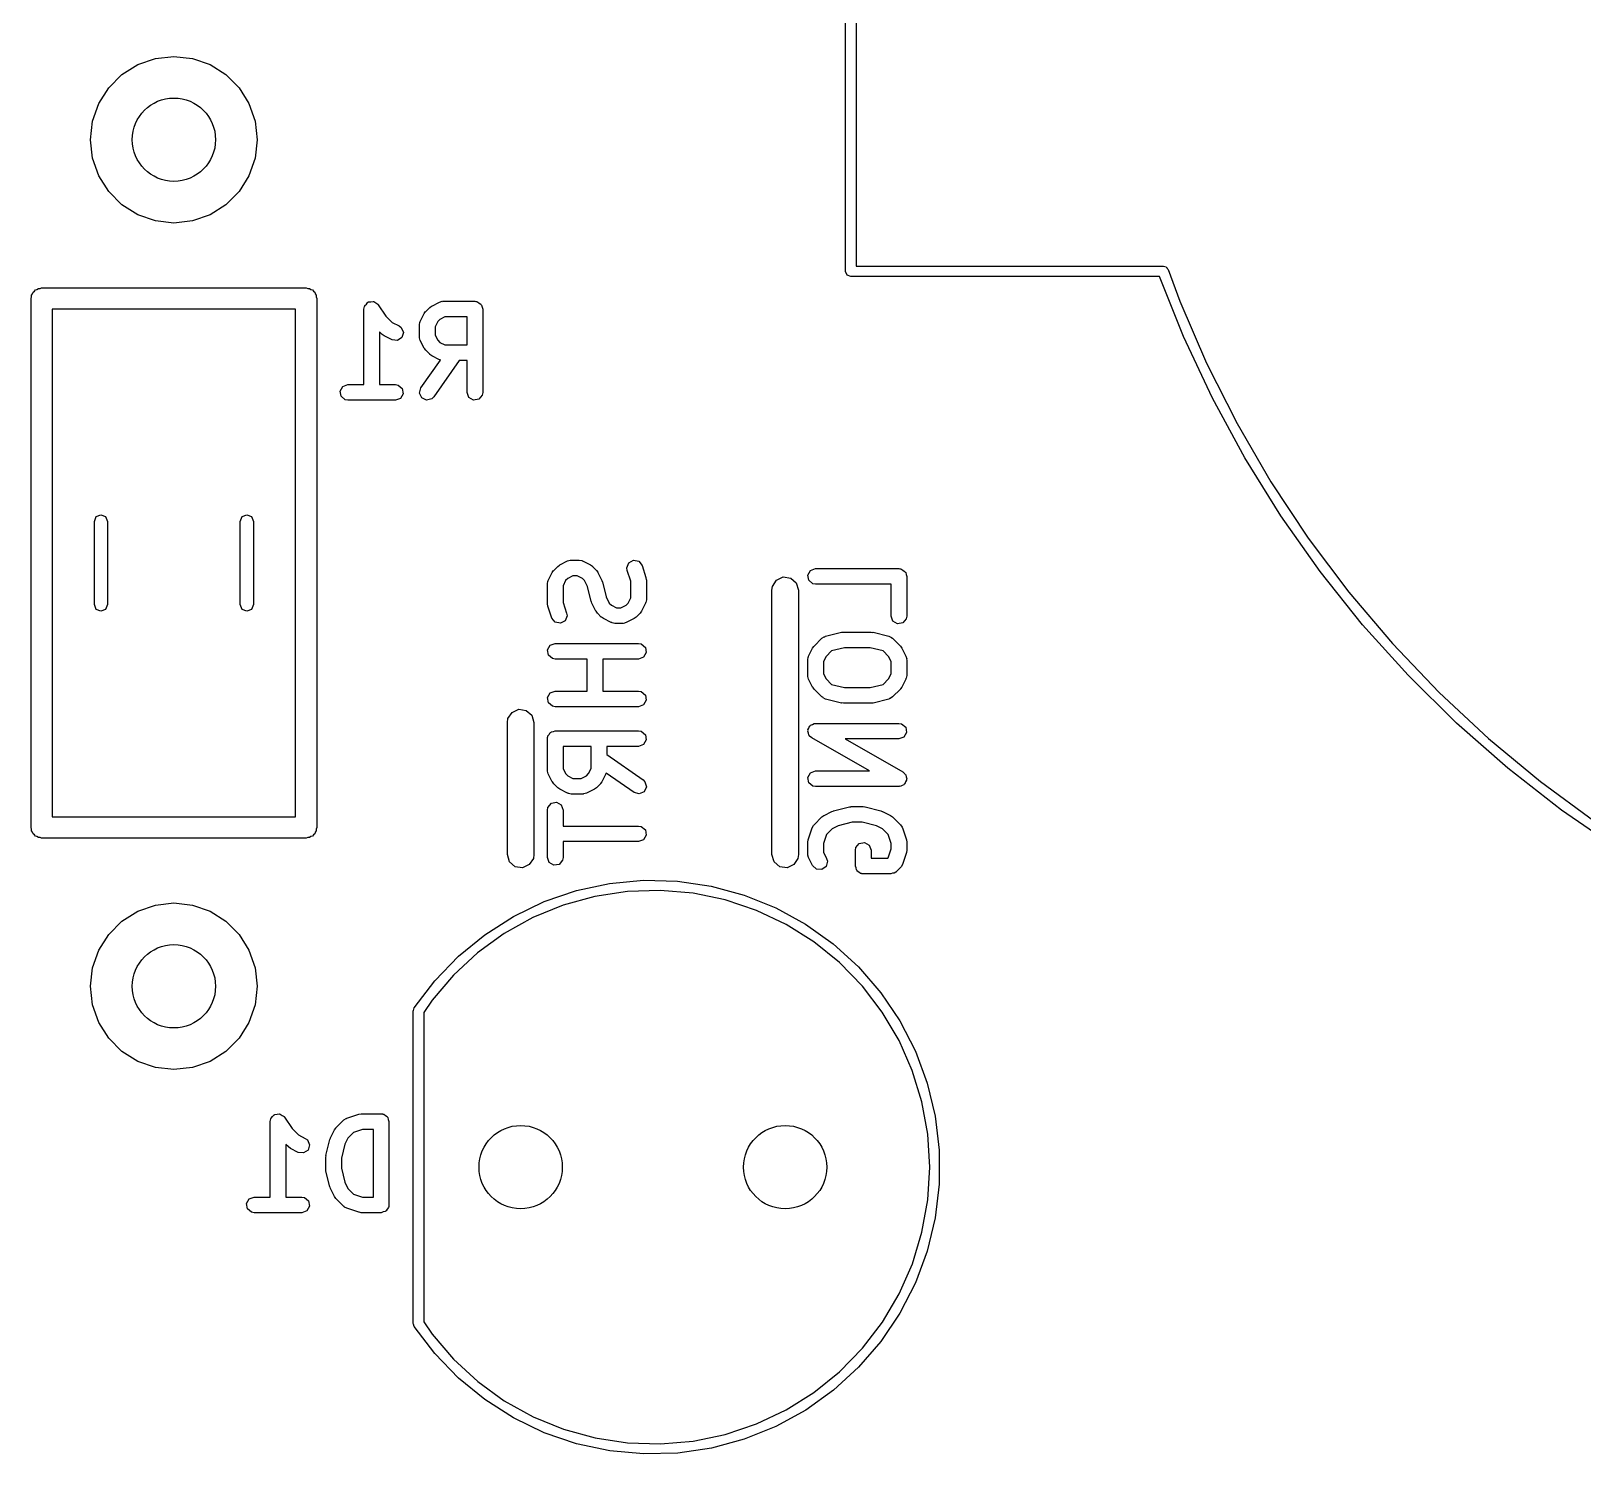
# Model space of a CAD drawing. Extents: x 101.3 to 159.9, y -98.9 to -67.7.
# Drawn here: x 108.73 to 123.63, y -97.15 to -83.49 of the extents above; entities that cross this region are included whole.
import ezdxf

# ---------------------------------------------------------------- set-up
doc = ezdxf.new("R2010")
doc.units = 0
doc.layers.add('BLACK', color=7, linetype='CONTINUOUS')

msp = doc.modelspace()

# ---------------------------------------------------------------- linework, layer by layer
at = {"layer": 'BLACK', "linetype": 'CONTINUOUS'}
for p, q in [((116.5492, -85.8), (116.5492, -83.117878)), ((116.6508, -83.064466), (116.6508, -85.7492)), ((109.921983, -83.756058), (110.1, -83.736)), ((110.1, -83.736), (110.278017, -83.756058)), ((109.601208, -83.910535), (109.752893, -83.815225)), ((109.752893, -83.815225), (109.921983, -83.756058)), ((110.278017, -83.756058), (110.447107, -83.815225)), ((110.447107, -83.815225), (110.598792, -83.910535)), ((109.379225, -84.188893), (109.474535, -84.037208)), ((109.474535, -84.037208), (109.601208, -83.910535)), ((110.598792, -83.910535), (110.725465, -84.037208)), ((110.725465, -84.037208), (110.820775, -84.188893)), ((109.320058, -84.357983), (109.379225, -84.188893)), ((110.820775, -84.188893), (110.879942, -84.357983)), ((109.3, -84.536), (109.320058, -84.357983)), ((110.879942, -84.357983), (110.9, -84.536)), ((109.320058, -84.714017), (109.3, -84.536)), ((110.9, -84.536), (110.879942, -84.714017)), ((109.379225, -84.883107), (109.320058, -84.714017)), ((110.879942, -84.714017), (110.820775, -84.883107)), ((109.474535, -85.034792), (109.379225, -84.883107)), ((110.820775, -84.883107), (110.725465, -85.034792)), ((109.601208, -85.161465), (109.474535, -85.034792)), ((110.725465, -85.034792), (110.598792, -85.161465)), ((109.752893, -85.256775), (109.601208, -85.161465)), ((110.598792, -85.161465), (110.447107, -85.256775)), ((109.921983, -85.315942), (109.752893, -85.256775)), ((110.1, -85.336), (109.921983, -85.315942)), ((110.278017, -85.315942), (110.1, -85.336)), ((110.447107, -85.256775), (110.278017, -85.315942)), ((116.564079, -85.835921), (116.5492, -85.8)), ((116.6, -85.8508), (116.564079, -85.835921)), ((116.6508, -85.7492), (119.6, -85.7492)), ((119.6, -85.7492), (119.604323, -85.75099)), ((119.604323, -85.75099), (119.628354, -85.757849)), ((119.628354, -85.757849), (119.631943, -85.762431)), ((119.631943, -85.762431), (119.635921, -85.764079)), ((119.635921, -85.764079), (119.638936, -85.771359)), ((119.638936, -85.771359), (119.647715, -85.782566)), ((119.647715, -85.782566), (119.758963, -86.086997)), ((108.760822, -85.990822), (108.770281, -85.977804)), ((108.770281, -85.977804), (108.785585, -85.972831)), ((108.785585, -85.972831), (108.798604, -85.963373)), ((108.798604, -85.963373), (108.814695, -85.963373)), ((108.814695, -85.963373), (108.83, -85.9584)), ((108.83, -85.9584), (111.37, -85.9584)), ((111.37, -85.9584), (111.385305, -85.963373)), ((111.385305, -85.963373), (111.401396, -85.963373)), ((111.401396, -85.963373), (111.414414, -85.972831)), ((111.414414, -85.972831), (111.429719, -85.977804)), ((111.429719, -85.977804), (111.439177, -85.990822)), ((119.565602, -85.8508), (116.6, -85.8508)), ((119.79467, -86.424791), (119.565602, -85.8508)), ((108.7284, -86.06), (108.733373, -86.044694)), ((108.7284, -91.14), (108.7284, -86.06)), ((108.733373, -86.028604), (108.742831, -86.015585)), ((108.733373, -86.044694), (108.733373, -86.028604)), ((108.742831, -86.015585), (108.747804, -86.000281)), ((108.747804, -86.000281), (108.760822, -85.990822)), ((111.439177, -85.990822), (111.452196, -86.000281)), ((111.452196, -86.000281), (111.457168, -86.015585)), ((111.457168, -86.015585), (111.466627, -86.028604)), ((111.466627, -86.028604), (111.466627, -86.044694)), ((111.466627, -86.044694), (111.4716, -86.06)), ((111.4716, -86.06), (111.4716, -91.14)), ((111.929522, -86.136643), (111.932294, -86.133339)), ((111.932294, -86.133339), (111.932768, -86.129053)), ((111.932768, -86.129053), (111.948508, -86.114015)), ((111.948508, -86.114015), (111.962499, -86.097343)), ((111.962499, -86.097343), (111.966745, -86.096594)), ((111.966745, -86.096594), (111.969864, -86.093615)), ((111.969864, -86.093615), (111.991586, -86.092214)), ((111.991586, -86.092214), (112.013023, -86.088434)), ((112.013023, -86.088434), (112.016758, -86.09059)), ((112.016758, -86.09059), (112.021061, -86.090313)), ((112.021061, -86.090313), (112.038602, -86.103202)), ((112.038602, -86.103202), (112.057452, -86.114086)), ((112.057452, -86.114086), (112.058926, -86.118137)), ((112.058926, -86.118137), (112.062403, -86.120692)), ((112.062403, -86.120692), (112.134475, -86.2288)), ((112.55649, -86.147357), (112.574856, -86.134497)), ((112.574856, -86.134497), (112.575982, -86.133308)), ((112.575982, -86.133308), (112.652172, -86.095213)), ((112.652172, -86.095213), (112.677139, -86.087787)), ((112.677139, -86.087787), (112.681499, -86.088828)), ((112.681499, -86.088828), (112.685713, -86.087295)), ((112.685713, -86.087295), (112.990475, -86.087295)), ((112.990475, -86.087295), (113.000216, -86.089012)), ((113.000216, -86.089012), (113.003499, -86.088434)), ((113.003499, -86.088434), (113.006384, -86.0901)), ((113.006384, -86.0901), (113.016127, -86.091818)), ((113.016127, -86.091818), (113.031054, -86.104343)), ((113.031054, -86.104343), (113.047928, -86.114086)), ((113.047928, -86.114086), (113.050242, -86.120444)), ((113.050242, -86.120444), (113.055427, -86.124795)), ((113.055427, -86.124795), (113.058811, -86.143986)), ((119.758963, -86.086997), (120.016831, -86.681743)), ((108.9316, -86.1616), (108.9316, -91.0384)), ((111.2684, -86.1616), (108.9316, -86.1616)), ((111.2684, -91.0384), (111.2684, -86.1616)), ((111.924999, -86.162295), (111.929522, -86.136643)), ((111.924999, -86.887295), (111.924999, -86.162295)), ((112.134475, -86.2288), (112.196807, -86.291131)), ((112.465737, -86.285588), (112.46625, -86.281135)), ((112.46625, -86.281135), (112.504346, -86.204944)), ((112.504346, -86.204944), (112.517702, -86.186936)), ((112.517702, -86.186936), (112.518395, -86.185452)), ((112.518395, -86.185452), (112.55649, -86.147357)), ((112.633067, -86.282911), (112.608332, -86.332381)), ((112.65395, -86.262029), (112.633067, -86.282911)), ((112.703418, -86.237295), (112.65395, -86.262029)), ((112.915475, -86.237295), (112.703418, -86.237295)), ((112.915475, -86.506342), (112.915475, -86.237295)), ((113.058811, -86.143986), (113.065475, -86.162295)), ((113.065475, -86.162295), (113.065475, -86.962295)), ((112.099347, -86.405804), (112.074999, -86.381455)), ((112.074999, -86.381455), (112.074999, -86.887295)), ((112.100829, -86.406495), (112.099347, -86.405804)), ((112.118839, -86.419853), (112.100829, -86.406495)), ((112.19503, -86.457948), (112.118839, -86.419853)), ((112.196807, -86.291131), (112.262112, -86.323784)), ((112.262112, -86.323784), (112.283033, -86.339301)), ((112.283033, -86.339301), (112.303436, -86.386372)), ((112.303436, -86.386372), (112.28881, -86.435546)), ((112.458332, -86.314676), (112.462855, -86.289024)), ((112.458332, -86.428961), (112.458332, -86.314676)), ((112.459865, -86.433174), (112.458332, -86.428961)), ((112.462855, -86.289024), (112.465737, -86.285588)), ((112.608332, -86.332381), (112.608332, -86.411255)), ((112.608332, -86.411255), (112.633067, -86.460725)), ((120.072326, -87.016854), (119.79467, -86.424791)), ((112.245997, -86.463813), (112.19503, -86.457948)), ((112.28881, -86.435546), (112.245997, -86.463813)), ((112.458824, -86.437536), (112.459865, -86.433174)), ((112.46625, -86.462502), (112.458824, -86.437536)), ((112.504346, -86.538693), (112.46625, -86.462502)), ((112.505535, -86.539818), (112.504346, -86.538693)), ((112.518395, -86.558185), (112.505535, -86.539818)), ((112.55649, -86.59628), (112.518395, -86.558185)), ((112.633067, -86.460725), (112.65395, -86.481608)), ((112.65395, -86.481608), (112.703418, -86.506342)), ((112.703418, -86.506342), (112.915475, -86.506342)), ((112.47189, -86.919285), (112.659465, -86.651319)), ((112.557971, -86.596971), (112.55649, -86.59628)), ((112.575982, -86.610329), (112.557971, -86.596971)), ((112.652172, -86.648424), (112.575982, -86.610329)), ((112.839048, -86.656342), (112.594774, -87.005305)), ((112.656625, -86.648936), (112.652172, -86.648424)), ((112.659465, -86.651319), (112.656625, -86.648936)), ((112.915475, -86.656342), (112.839048, -86.656342)), ((112.915475, -86.962295), (112.915475, -86.656342)), ((120.016831, -86.681743), (120.309203, -87.260307)), ((111.697567, -86.949271), (111.723219, -86.904842)), ((111.706476, -86.999795), (111.697567, -86.949271)), ((111.745776, -87.032772), (111.706476, -86.999795)), ((111.723219, -86.904842), (111.771428, -86.887295)), ((111.771428, -86.887295), (111.924999, -86.887295)), ((112.074999, -86.887295), (112.228571, -86.887295)), ((112.228571, -86.887295), (112.254223, -86.891818)), ((112.27678, -87.019748), (112.228571, -87.037295)), ((112.254223, -86.891818), (112.293523, -86.924795)), ((112.302432, -86.975319), (112.27678, -87.019748)), ((112.293523, -86.924795), (112.302432, -86.975319)), ((112.458619, -86.968842), (112.47189, -86.919285)), ((112.480306, -87.015336), (112.458619, -86.968842)), ((112.526806, -87.037011), (112.480306, -87.015336)), ((112.576359, -87.023726), (112.526806, -87.037011)), ((112.594774, -87.005305), (112.576359, -87.023726)), ((112.933022, -87.010504), (112.915475, -86.962295)), ((112.977451, -87.036156), (112.933022, -87.010504)), ((113.027975, -87.027247), (112.977451, -87.036156)), ((113.060952, -86.987947), (113.027975, -87.027247)), ((113.065475, -86.962295), (113.060952, -86.987947)), ((120.384295, -87.591578), (120.072326, -87.016854)), ((111.771428, -87.037295), (111.745776, -87.032772)), ((112.228571, -87.037295), (111.771428, -87.037295)), ((120.309203, -87.260307), (120.635068, -87.82069)), ((120.729498, -88.146977), (120.384295, -87.591578)), ((120.635068, -87.82069), (120.993302, -88.360956)), ((109.3365, -88.2), (109.355099, -88.155099)), ((109.3365, -89), (109.3365, -88.2)), ((109.355099, -88.155099), (109.4, -88.1365)), ((109.4, -88.1365), (109.444901, -88.155099)), ((109.444901, -88.155099), (109.4635, -88.2)), ((109.4635, -88.2), (109.4635, -89)), ((110.7365, -88.2), (110.755099, -88.155099)), ((110.7365, -89), (110.7365, -88.2)), ((110.755099, -88.155099), (110.8, -88.1365)), ((110.8, -88.1365), (110.844901, -88.155099)), ((110.844901, -88.155099), (110.8635, -88.2)), ((110.8635, -88.2), (110.8635, -89)), ((121.106742, -88.68113), (120.729498, -88.146977)), ((120.993302, -88.360956), (121.382664, -88.879237)), ((113.747357, -88.670776), (113.785452, -88.632681)), ((113.785452, -88.632681), (113.803818, -88.619821)), ((113.803818, -88.619821), (113.804944, -88.618632)), ((113.804944, -88.618632), (113.881134, -88.580536)), ((113.881134, -88.580536), (113.906101, -88.57311)), ((113.906101, -88.57311), (113.910462, -88.574151)), ((113.910462, -88.574151), (113.914676, -88.572618)), ((113.914676, -88.572618), (113.990866, -88.572618)), ((113.990866, -88.572618), (114.016518, -88.577141)), ((114.016518, -88.577141), (114.019953, -88.580023)), ((114.019953, -88.580023), (114.024407, -88.580536)), ((114.024407, -88.580536), (114.100598, -88.618632)), ((114.100598, -88.618632), (114.118605, -88.631988)), ((114.118605, -88.631988), (114.12009, -88.632681)), ((114.12009, -88.632681), (114.158185, -88.670776)), ((114.449228, -88.645569), (114.468085, -88.597858)), ((114.453049, -88.671335), (114.449228, -88.645569)), ((114.468085, -88.597858), (114.513199, -88.573429)), ((114.513199, -88.573429), (114.56346, -88.583715)), ((114.56346, -88.583715), (114.595351, -88.623901)), ((114.595351, -88.623901), (114.633446, -88.738187)), ((116.214086, -88.671119), (116.262295, -88.653572)), ((116.262295, -88.653572), (117.062295, -88.653572)), ((117.062295, -88.653572), (117.072036, -88.655289)), ((117.072036, -88.655289), (117.075319, -88.654711)), ((117.075319, -88.654711), (117.078204, -88.656377)), ((117.078204, -88.656377), (117.087947, -88.658095)), ((117.087947, -88.658095), (117.102874, -88.67062)), ((113.687295, -88.799999), (113.691818, -88.774347)), ((113.687295, -88.990476), (113.687295, -88.799999)), ((113.691818, -88.774347), (113.6947, -88.770911)), ((113.6947, -88.770911), (113.695213, -88.766458)), ((113.695213, -88.766458), (113.733308, -88.690268)), ((113.733308, -88.690268), (113.746666, -88.672257)), ((113.746666, -88.672257), (113.747357, -88.670776)), ((113.862029, -88.768236), (113.837295, -88.817704)), ((113.882912, -88.747352), (113.862029, -88.768236)), ((113.932381, -88.722618), (113.882912, -88.747352)), ((113.973161, -88.722618), (113.932381, -88.722618)), ((114.02263, -88.747353), (113.973161, -88.722618)), ((114.043513, -88.768236), (114.02263, -88.747353)), ((114.072482, -88.826174), (114.043513, -88.768236)), ((114.158185, -88.670776), (114.171044, -88.689142)), ((114.171044, -88.689142), (114.172234, -88.690268)), ((114.172234, -88.690268), (114.210329, -88.766458)), ((114.210329, -88.766458), (114.214019, -88.778864)), ((114.214019, -88.778864), (114.216008, -88.781809)), ((114.216008, -88.781809), (114.252106, -88.926203)), ((114.487295, -88.774073), (114.453049, -88.671335)), ((114.487295, -88.934675), (114.487295, -88.774073)), ((114.633446, -88.738187), (114.636734, -88.760365)), ((114.636734, -88.760365), (114.637295, -88.761904)), ((114.637295, -88.761904), (114.637295, -88.95238)), ((115.848144, -88.82422), (115.886833, -88.76402)), ((115.886833, -88.76402), (115.951926, -88.734293)), ((115.951926, -88.734293), (116.022758, -88.744477)), ((116.022758, -88.744477), (116.076839, -88.791339)), ((116.076839, -88.791339), (116.097, -88.86)), ((116.188434, -88.715548), (116.214086, -88.671119)), ((116.197343, -88.766072), (116.188434, -88.715548)), ((116.236643, -88.799049), (116.197343, -88.766072)), ((116.262295, -88.803572), (116.236643, -88.799049)), ((116.987295, -88.803572), (116.262295, -88.803572)), ((116.987295, -89.109524), (116.987295, -88.803572)), ((117.102874, -88.67062), (117.119748, -88.680363)), ((117.119748, -88.680363), (117.122062, -88.686721)), ((117.122062, -88.686721), (117.127247, -88.691072)), ((117.127247, -88.691072), (117.130631, -88.710263)), ((117.130631, -88.710263), (117.137295, -88.728572)), ((117.137295, -88.728572), (117.137295, -89.109524)), ((121.514723, -89.192191), (121.106742, -88.68113)), ((113.837295, -88.817704), (113.837295, -88.978306)), ((114.108581, -88.97057), (114.072482, -88.826174)), ((114.252106, -88.926203), (114.281077, -88.984144)), ((114.462561, -88.984143), (114.487295, -88.934675)), ((114.637295, -88.95238), (114.632772, -88.978032)), ((115.843, -88.86), (115.848144, -88.82422)), ((115.843, -91.4), (115.843, -88.86)), ((116.097, -88.86), (116.097, -91.4)), ((121.382664, -88.879237), (121.80181, -89.373741)), ((109.355099, -89.044901), (109.3365, -89)), ((109.4, -89.0635), (109.355099, -89.044901)), ((109.444901, -89.044901), (109.4, -89.0635)), ((109.4635, -89), (109.444901, -89.044901)), ((110.755099, -89.044901), (110.7365, -89)), ((110.8, -89.0635), (110.755099, -89.044901)), ((110.844901, -89.044901), (110.8, -89.0635)), ((110.8635, -89), (110.844901, -89.044901)), ((113.687855, -88.992014), (113.687295, -88.990476)), ((113.691144, -89.014193), (113.687855, -88.992014)), ((113.729239, -89.128478), (113.691144, -89.014193)), ((113.837295, -88.978306), (113.871541, -89.081044)), ((113.875362, -89.10681), (113.856505, -89.154521)), ((113.871541, -89.081044), (113.875362, -89.10681)), ((114.110569, -88.973514), (114.108581, -88.97057)), ((114.11426, -88.985921), (114.110569, -88.973514)), ((114.152356, -89.062112), (114.11426, -88.985921)), ((114.153545, -89.063237), (114.152356, -89.062112)), ((114.166405, -89.081604), (114.153545, -89.063237)), ((114.2045, -89.119699), (114.166405, -89.081604)), ((114.281077, -88.984144), (114.30196, -89.005027)), ((114.30196, -89.005027), (114.351428, -89.029761)), ((114.351428, -89.029761), (114.392209, -89.029761)), ((114.392209, -89.029761), (114.441677, -89.005026)), ((114.441677, -89.005026), (114.462561, -88.984143)), ((114.577232, -89.081605), (114.539136, -89.1197)), ((114.577922, -89.080123), (114.577232, -89.081605)), ((114.591282, -89.062112), (114.577922, -89.080123)), ((114.629377, -88.985921), (114.591282, -89.062112)), ((114.629889, -88.981467), (114.629377, -88.985921)), ((114.632772, -88.978032), (114.629889, -88.981467)), ((117.004842, -89.157733), (116.987295, -89.109524)), ((117.137295, -89.109524), (117.132772, -89.135176)), ((113.76113, -89.168664), (113.729239, -89.128478)), ((113.811391, -89.17895), (113.76113, -89.168664)), ((113.856505, -89.154521), (113.811391, -89.17895)), ((114.205981, -89.12039), (114.2045, -89.119699)), ((114.223992, -89.133748), (114.205981, -89.12039)), ((114.300182, -89.171843), (114.223992, -89.133748)), ((114.304635, -89.172355), (114.300182, -89.171843)), ((114.308071, -89.175238), (114.304635, -89.172355)), ((114.333723, -89.179761), (114.308071, -89.175238)), ((114.409914, -89.179761), (114.333723, -89.179761)), ((114.414127, -89.178227), (114.409914, -89.179761)), ((114.418488, -89.179269), (114.414127, -89.178227)), ((114.443455, -89.171843), (114.418488, -89.179269)), ((114.519645, -89.133748), (114.443455, -89.171843)), ((114.52077, -89.132559), (114.519645, -89.133748)), ((114.539136, -89.1197), (114.52077, -89.132559)), ((116.510771, -89.265334), (116.525703, -89.26428)), ((116.525703, -89.26428), (116.528961, -89.263095)), ((116.528961, -89.263095), (116.795628, -89.263095)), ((116.795628, -89.263095), (116.81037, -89.265694)), ((117.049271, -89.183385), (117.004842, -89.157733)), ((117.099795, -89.174476), (117.049271, -89.183385)), ((117.132772, -89.135176), (117.099795, -89.174476)), ((121.952031, -89.678394), (121.514723, -89.192191)), ((113.688434, -89.434595), (113.714086, -89.390166)), ((113.714086, -89.390166), (113.762295, -89.372619)), ((113.762295, -89.372619), (114.562295, -89.372619)), ((114.562295, -89.372619), (114.587947, -89.377142)), ((114.587947, -89.377142), (114.627247, -89.410119)), ((114.627247, -89.410119), (114.636156, -89.460643)), ((116.233308, -89.41884), (116.246666, -89.400829)), ((116.246666, -89.400829), (116.247357, -89.399348)), ((116.247357, -89.399348), (116.323547, -89.323158)), ((116.323547, -89.323158), (116.344884, -89.308217)), ((116.344884, -89.308217), (116.352256, -89.307572)), ((116.352256, -89.307572), (116.358389, -89.30343)), ((116.358389, -89.30343), (116.510771, -89.265334)), ((116.538196, -89.413095), (116.414923, -89.443913)), ((116.786393, -89.413095), (116.538196, -89.413095)), ((116.909665, -89.443913), (116.786393, -89.413095)), ((116.81037, -89.265694), (116.813819, -89.265334)), ((116.813819, -89.265334), (116.9662, -89.30343)), ((116.9662, -89.30343), (116.989989, -89.31404)), ((116.989989, -89.31404), (116.994335, -89.32003)), ((116.994335, -89.32003), (117.001042, -89.323158)), ((117.001042, -89.323158), (117.077233, -89.399348)), ((117.077233, -89.399348), (117.090095, -89.417716)), ((121.80181, -89.373741), (122.249291, -89.84276)), ((113.697343, -89.485119), (113.688434, -89.434595)), ((113.736643, -89.518096), (113.697343, -89.485119)), ((113.762295, -89.522619), (113.736643, -89.518096)), ((114.068247, -89.522619), (113.762295, -89.522619)), ((114.068247, -89.829762), (114.068247, -89.522619)), ((114.562295, -89.522619), (114.218247, -89.522619)), ((114.218247, -89.522619), (114.218247, -89.829762)), ((114.610504, -89.505072), (114.562295, -89.522619)), ((114.636156, -89.460643), (114.610504, -89.505072)), ((116.187295, -89.528572), (116.191818, -89.50292)), ((116.187295, -89.680953), (116.187295, -89.528572)), ((116.191818, -89.50292), (116.1947, -89.499484)), ((116.1947, -89.499484), (116.195213, -89.495031)), ((116.195213, -89.495031), (116.233308, -89.41884)), ((116.362029, -89.496807), (116.337295, -89.546276)), ((116.337295, -89.546276), (116.337295, -89.663248)), ((116.414923, -89.443913), (116.362029, -89.496807)), ((116.96256, -89.496808), (116.909665, -89.443913)), ((116.987295, -89.546276), (116.96256, -89.496808)), ((116.987295, -89.663248), (116.987295, -89.546276)), ((117.090095, -89.417716), (117.091282, -89.41884)), ((117.091282, -89.41884), (117.129377, -89.495031)), ((117.129377, -89.495031), (117.136804, -89.519998)), ((117.136804, -89.519998), (117.135761, -89.524359)), ((117.135761, -89.524359), (117.137295, -89.528572)), ((117.137295, -89.528572), (117.137295, -89.680953)), ((116.188828, -89.685166), (116.187295, -89.680953)), ((116.187787, -89.689527), (116.188828, -89.685166)), ((116.195213, -89.714494), (116.187787, -89.689527)), ((116.337295, -89.663248), (116.362029, -89.712716)), ((116.962561, -89.712716), (116.987295, -89.663248)), ((117.129889, -89.71004), (117.129377, -89.714494)), ((117.132772, -89.706605), (117.129889, -89.71004)), ((117.137295, -89.680953), (117.132772, -89.706605)), ((122.417155, -90.138059), (121.952031, -89.678394)), ((113.688434, -89.891738), (113.714086, -89.847309)), ((113.714086, -89.847309), (113.762295, -89.829762)), ((113.762295, -89.829762), (114.068247, -89.829762)), ((114.218247, -89.829762), (114.562295, -89.829762)), ((114.562295, -89.829762), (114.587947, -89.834285)), ((114.587947, -89.834285), (114.627247, -89.867262)), ((116.233308, -89.790684), (116.195213, -89.714494)), ((116.234494, -89.791807), (116.233308, -89.790684)), ((116.247357, -89.810176), (116.234494, -89.791807)), ((116.323547, -89.886367), (116.247357, -89.810176)), ((116.362029, -89.712716), (116.414923, -89.765611)), ((116.414923, -89.765611), (116.538195, -89.796429)), ((116.538195, -89.796429), (116.786394, -89.796429)), ((116.786394, -89.796429), (116.909665, -89.765611)), ((116.909665, -89.765611), (116.962561, -89.712716)), ((117.077233, -89.810176), (117.001042, -89.886367)), ((117.077924, -89.808694), (117.077233, -89.810176)), ((117.091282, -89.790684), (117.077924, -89.808694)), ((117.129377, -89.714494), (117.091282, -89.790684)), ((122.249291, -89.84276), (122.72356, -90.284673)), ((113.346833, -90.03402), (113.411926, -90.004293)), ((113.411926, -90.004293), (113.482758, -90.014477)), ((113.697343, -89.942262), (113.688434, -89.891738)), ((113.736643, -89.975239), (113.697343, -89.942262)), ((113.762295, -89.979762), (113.736643, -89.975239)), ((114.562295, -89.979762), (113.762295, -89.979762)), ((114.610504, -89.962215), (114.562295, -89.979762)), ((114.636156, -89.917786), (114.610504, -89.962215)), ((114.627247, -89.867262), (114.636156, -89.917786)), ((116.330254, -89.889494), (116.323547, -89.886367)), ((116.334601, -89.895485), (116.330254, -89.889494)), ((116.35839, -89.906095), (116.334601, -89.895485)), ((116.510771, -89.94419), (116.35839, -89.906095)), ((116.514219, -89.943829), (116.510771, -89.94419)), ((116.528961, -89.946429), (116.514219, -89.943829)), ((116.795628, -89.946429), (116.528961, -89.946429)), ((116.798885, -89.945243), (116.795628, -89.946429)), ((116.813818, -89.94419), (116.798885, -89.945243)), ((116.966199, -89.906095), (116.813818, -89.94419)), ((116.972332, -89.901952), (116.966199, -89.906095)), ((116.979705, -89.901307), (116.972332, -89.901952)), ((117.001042, -89.886367), (116.979705, -89.901307)), ((113.303, -90.13), (113.308144, -90.09422)), ((113.303, -91.4), (113.303, -90.13)), ((113.308144, -90.09422), (113.346833, -90.03402)), ((113.482758, -90.014477), (113.536839, -90.061339)), ((113.536839, -90.061339), (113.557, -90.13)), ((113.557, -90.13), (113.557, -91.4)), ((116.210618, -90.162838), (116.214086, -90.156833)), ((116.214086, -90.156833), (116.232245, -90.150223)), ((116.232245, -90.150223), (116.248943, -90.140484)), ((116.248943, -90.140484), (116.255778, -90.141657)), ((116.255778, -90.141657), (116.262295, -90.139286)), ((116.262295, -90.139286), (117.062295, -90.139286)), ((117.062295, -90.139286), (117.087947, -90.143809)), ((117.087947, -90.143809), (117.127247, -90.176786)), ((122.908488, -90.569597), (122.417155, -90.138059)), ((113.687295, -90.285714), (113.689012, -90.275972)), ((113.687295, -90.590476), (113.687295, -90.285714)), ((113.688434, -90.27269), (113.6901, -90.269804)), ((113.689012, -90.275972), (113.688434, -90.27269)), ((113.6901, -90.269804), (113.691818, -90.260062)), ((113.691818, -90.260062), (113.704343, -90.245134)), ((113.704343, -90.245134), (113.714086, -90.228261)), ((113.714086, -90.228261), (113.720444, -90.225946)), ((113.720444, -90.225946), (113.724795, -90.220762)), ((113.724795, -90.220762), (113.743986, -90.217377)), ((113.743986, -90.217377), (113.762295, -90.210714)), ((113.762295, -90.210714), (114.562295, -90.210714)), ((114.562295, -90.210714), (114.587947, -90.215237)), ((114.587947, -90.215237), (114.627247, -90.248214)), ((114.636156, -90.298738), (114.610504, -90.343167)), ((114.627247, -90.248214), (114.636156, -90.298738)), ((116.187296, -90.21462), (116.189638, -90.208093)), ((116.193986, -90.232751), (116.187296, -90.21462)), ((116.188434, -90.201262), (116.198097, -90.184524)), ((116.189638, -90.208093), (116.188434, -90.201262)), ((116.197343, -90.251786), (116.193986, -90.232751)), ((116.202655, -90.256243), (116.197343, -90.251786)), ((116.198097, -90.184524), (116.204627, -90.166333)), ((116.205056, -90.26275), (116.202655, -90.256243)), ((116.204627, -90.166333), (116.210618, -90.162838)), ((116.225085, -90.279404), (116.205056, -90.26275)), ((116.779879, -90.596429), (116.225085, -90.279404)), ((117.062295, -90.289286), (116.544711, -90.289286)), ((116.544711, -90.289286), (117.099505, -90.606311)), ((117.110504, -90.271739), (117.062295, -90.289286)), ((117.136156, -90.22731), (117.110504, -90.271739)), ((117.127247, -90.176786), (117.136156, -90.22731)), ((122.72356, -90.284673), (123.222979, -90.697952)), ((114.106342, -90.360714), (113.837295, -90.360714)), ((113.837295, -90.360714), (113.837295, -90.572771)), ((114.106342, -90.572771), (114.106342, -90.360714)), ((114.562295, -90.360714), (114.256342, -90.360714)), ((114.256342, -90.360714), (114.256342, -90.43714)), ((114.256342, -90.43714), (114.605304, -90.681414)), ((114.610504, -90.343167), (114.562295, -90.360714)), ((113.688828, -90.594689), (113.687295, -90.590476)), ((113.687787, -90.59905), (113.688828, -90.594689)), ((113.695213, -90.624017), (113.687787, -90.59905)), ((113.837295, -90.572771), (113.862029, -90.622239)), ((114.081608, -90.622239), (114.106342, -90.572771)), ((116.214086, -90.613976), (116.262295, -90.596429)), ((116.262295, -90.596429), (116.779879, -90.596429)), ((123.42433, -90.971516), (122.908488, -90.569597)), ((113.733308, -90.700207), (113.695213, -90.624017)), ((113.734497, -90.701332), (113.733308, -90.700207)), ((113.747357, -90.719699), (113.734497, -90.701332)), ((113.785452, -90.757794), (113.747357, -90.719699)), ((113.862029, -90.622239), (113.882912, -90.643122)), ((113.882912, -90.643122), (113.932381, -90.667857)), ((113.932381, -90.667857), (114.011256, -90.667857)), ((114.011256, -90.667857), (114.060725, -90.643121)), ((114.060725, -90.643121), (114.081608, -90.622239)), ((114.19628, -90.719699), (114.158185, -90.757794)), ((114.196971, -90.718217), (114.19628, -90.719699)), ((114.210329, -90.700207), (114.196971, -90.718217)), ((114.248424, -90.624017), (114.210329, -90.700207)), ((114.248936, -90.619563), (114.248424, -90.624017)), ((114.251319, -90.616723), (114.248936, -90.619563)), ((114.519285, -90.804299), (114.251319, -90.616723)), ((114.605304, -90.681414), (114.623726, -90.69983)), ((114.63701, -90.749383), (114.615335, -90.795883)), ((114.623726, -90.69983), (114.63701, -90.749383)), ((116.188434, -90.658405), (116.214086, -90.613976)), ((116.197343, -90.708929), (116.188434, -90.658405)), ((116.236643, -90.741906), (116.197343, -90.708929)), ((116.262295, -90.746429), (116.236643, -90.741906)), ((117.062295, -90.746429), (116.262295, -90.746429)), ((117.068811, -90.744057), (117.062295, -90.746429)), ((117.075647, -90.745231), (117.068811, -90.744057)), ((117.092344, -90.735491), (117.075647, -90.745231)), ((117.110504, -90.728882), (117.092344, -90.735491)), ((117.099505, -90.606311), (117.119534, -90.622965)), ((117.113971, -90.722876), (117.110504, -90.728882)), ((117.119963, -90.719382), (117.113971, -90.722876)), ((117.119534, -90.622965), (117.121934, -90.629471)), ((117.126492, -90.70119), (117.119963, -90.719382)), ((117.121934, -90.629471), (117.127247, -90.633929)), ((117.136156, -90.684453), (117.126492, -90.70119)), ((117.127247, -90.633929), (117.130603, -90.652963)), ((117.130603, -90.652963), (117.137294, -90.671095)), ((117.137294, -90.671095), (117.134951, -90.677621)), ((117.134951, -90.677621), (117.136156, -90.684453)), ((123.222979, -90.697952), (123.74582, -91.081168)), ((113.724795, -90.906476), (113.775319, -90.897567)), ((113.775319, -90.897567), (113.819748, -90.923219)), ((113.786937, -90.758486), (113.785452, -90.757794)), ((113.804944, -90.771843), (113.786937, -90.758486)), ((113.881134, -90.809939), (113.804944, -90.771843)), ((113.885588, -90.810451), (113.881134, -90.809939)), ((113.889024, -90.813334), (113.885588, -90.810451)), ((113.914676, -90.817857), (113.889024, -90.813334)), ((114.028961, -90.817857), (113.914676, -90.817857)), ((114.033174, -90.816323), (114.028961, -90.817857)), ((114.037536, -90.817365), (114.033174, -90.816323)), ((114.062502, -90.809939), (114.037536, -90.817365)), ((114.138693, -90.771843), (114.062502, -90.809939)), ((114.139818, -90.770653), (114.138693, -90.771843)), ((114.158185, -90.757794), (114.139818, -90.770653)), ((114.568842, -90.81757), (114.519285, -90.804299)), ((114.615335, -90.795883), (114.568842, -90.81757)), ((108.9316, -91.0384), (111.2684, -91.0384)), ((113.687295, -90.971428), (113.691818, -90.945776)), ((113.687295, -91.428571), (113.687295, -90.971428)), ((113.691818, -90.945776), (113.724795, -90.906476)), ((113.819748, -90.923219), (113.837295, -90.971428)), ((113.837295, -90.971428), (113.837295, -91.124999)), ((116.247357, -91.113633), (116.323547, -91.037443)), ((116.323547, -91.037443), (116.341915, -91.02458)), ((116.341915, -91.02458), (116.343039, -91.023394)), ((116.343039, -91.023394), (116.41923, -90.985299)), ((116.41923, -90.985299), (116.431636, -90.981608)), ((116.431636, -90.981608), (116.43458, -90.97962)), ((116.43458, -90.97962), (116.586962, -90.941524)), ((116.586962, -90.941524), (116.601894, -90.94047)), ((116.601894, -90.94047), (116.605152, -90.939285)), ((116.605152, -90.939285), (116.719438, -90.939285)), ((116.719438, -90.939285), (116.73418, -90.941884)), ((116.73418, -90.941884), (116.737629, -90.941524)), ((116.737629, -90.941524), (116.89001, -90.97962)), ((116.89001, -90.97962), (116.901833, -90.984893)), ((116.901833, -90.984893), (116.90536, -90.985299)), ((116.90536, -90.985299), (116.98155, -91.023394)), ((116.98155, -91.023394), (116.99956, -91.036752)), ((116.99956, -91.036752), (117.001042, -91.037443)), ((117.001042, -91.037443), (117.077233, -91.113633)), ((123.962899, -91.342427), (123.42433, -90.971516)), ((108.733373, -91.155305), (108.7284, -91.14)), ((108.733373, -91.171396), (108.733373, -91.155305)), ((108.742831, -91.184414), (108.733373, -91.171396)), ((108.747804, -91.199719), (108.742831, -91.184414)), ((108.760822, -91.209177), (108.747804, -91.199719)), ((111.452196, -91.199719), (111.439177, -91.209177)), ((111.457168, -91.184414), (111.452196, -91.199719)), ((111.466627, -91.171396), (111.457168, -91.184414)), ((111.4716, -91.14), (111.466627, -91.155305)), ((111.466627, -91.155305), (111.466627, -91.171396)), ((113.837295, -91.124999), (114.562295, -91.124999)), ((114.562295, -91.124999), (114.587947, -91.129522)), ((114.587947, -91.129522), (114.627247, -91.162499)), ((114.627247, -91.162499), (114.636156, -91.213023)), ((116.191144, -91.257235), (116.229239, -91.142949)), ((116.229239, -91.142949), (116.241641, -91.120044)), ((116.241641, -91.120044), (116.245462, -91.117696)), ((116.245462, -91.117696), (116.247357, -91.113633)), ((116.421006, -91.152115), (116.365942, -91.207179)), ((116.478945, -91.123145), (116.421006, -91.152115)), ((116.614387, -91.089285), (116.478945, -91.123145)), ((116.710203, -91.089285), (116.614387, -91.089285)), ((116.845642, -91.123145), (116.710203, -91.089285)), ((116.903582, -91.152115), (116.845642, -91.123145)), ((116.958648, -91.20718), (116.903582, -91.152115)), ((117.077233, -91.113633), (117.092174, -91.13497)), ((117.092174, -91.13497), (117.092564, -91.139438)), ((117.092564, -91.139438), (117.095351, -91.142949)), ((117.095351, -91.142949), (117.133446, -91.257235)), ((108.770281, -91.222196), (108.760822, -91.209177)), ((108.785585, -91.227168), (108.770281, -91.222196)), ((108.798604, -91.236627), (108.785585, -91.227168)), ((108.814695, -91.236627), (108.798604, -91.236627)), ((108.83, -91.2416), (108.814695, -91.236627)), ((111.37, -91.2416), (108.83, -91.2416)), ((111.385305, -91.236627), (111.37, -91.2416)), ((111.401396, -91.236627), (111.385305, -91.236627)), ((111.414414, -91.227168), (111.401396, -91.236627)), ((111.429719, -91.222196), (111.414414, -91.227168)), ((111.439177, -91.209177), (111.429719, -91.222196)), ((114.562295, -91.274999), (113.837295, -91.274999)), ((113.837295, -91.274999), (113.837295, -91.428571)), ((114.610504, -91.257452), (114.562295, -91.274999)), ((114.636156, -91.213023), (114.610504, -91.257452)), ((116.187295, -91.280952), (116.191188, -91.258869)), ((116.187295, -91.395238), (116.187295, -91.280952)), ((116.191188, -91.258869), (116.191144, -91.257235)), ((116.365942, -91.207179), (116.337295, -91.293121)), ((116.337295, -91.293121), (116.337295, -91.377533)), ((116.644438, -91.357143), (116.648961, -91.331491)), ((116.648961, -91.331491), (116.681938, -91.292191)), ((116.681938, -91.292191), (116.732462, -91.283282)), ((116.732462, -91.283282), (116.776891, -91.308934)), ((116.776891, -91.308934), (116.794438, -91.357143)), ((116.987295, -91.293121), (116.958648, -91.20718)), ((116.958648, -91.430914), (116.987295, -91.344973)), ((116.987295, -91.344973), (116.987295, -91.293121)), ((117.133446, -91.257235), (117.136734, -91.279413)), ((117.136734, -91.279413), (117.137295, -91.280952)), ((117.137295, -91.280952), (117.137295, -91.357143)), ((113.323161, -91.468661), (113.303, -91.4)), ((113.377242, -91.515523), (113.323161, -91.468661)), ((113.513167, -91.49598), (113.448074, -91.525707)), ((113.551856, -91.43578), (113.513167, -91.49598)), ((113.557, -91.4), (113.551856, -91.43578)), ((113.704842, -91.47678), (113.687295, -91.428571)), ((113.749271, -91.502432), (113.704842, -91.47678)), ((113.799795, -91.493523), (113.749271, -91.502432)), ((113.832772, -91.454223), (113.799795, -91.493523)), ((113.837295, -91.428571), (113.832772, -91.454223)), ((115.863161, -91.468661), (115.843, -91.4)), ((115.917242, -91.515523), (115.863161, -91.468661)), ((116.053167, -91.49598), (115.988074, -91.525707)), ((116.091856, -91.43578), (116.053167, -91.49598)), ((116.097, -91.4), (116.091856, -91.43578)), ((116.188828, -91.399451), (116.187295, -91.395238)), ((116.187787, -91.403812), (116.188828, -91.399451)), ((116.195213, -91.428779), (116.187787, -91.403812)), ((116.233308, -91.504969), (116.195213, -91.428779)), ((116.337295, -91.377533), (116.367472, -91.437887)), ((116.374898, -91.462854), (116.362978, -91.512752)), ((116.367472, -91.437887), (116.374898, -91.462854)), ((116.644438, -91.509524), (116.644438, -91.357143)), ((116.794438, -91.357143), (116.794438, -91.434524)), ((116.794438, -91.434524), (116.955038, -91.434524)), ((116.955038, -91.434524), (116.958648, -91.430914)), ((117.095351, -91.495145), (117.082948, -91.51805)), ((117.133446, -91.38086), (117.095351, -91.495145)), ((117.137295, -91.357143), (117.133401, -91.379225)), ((117.133401, -91.379225), (117.133446, -91.38086)), ((113.448074, -91.525707), (113.377242, -91.515523)), ((114.284357, -91.676572), (114.60997, -91.646508)), ((114.60997, -91.646508), (114.93685, -91.655237)), ((115.988074, -91.525707), (115.917242, -91.515523)), ((116.270562, -91.540241), (116.233308, -91.504969)), ((116.321773, -91.543316), (116.270562, -91.540241)), ((116.362978, -91.512752), (116.321773, -91.543316)), ((116.651101, -91.527832), (116.644438, -91.509524)), ((116.654486, -91.547024), (116.651101, -91.527832)), ((116.65967, -91.551374), (116.654486, -91.547024)), ((116.661985, -91.557733), (116.65967, -91.551374)), ((116.678858, -91.567475), (116.661985, -91.557733)), ((116.693786, -91.580001), (116.678858, -91.567475)), ((116.703528, -91.581718), (116.693786, -91.580001)), ((116.706414, -91.583385), (116.703528, -91.581718)), ((116.709696, -91.582806), (116.706414, -91.583385)), ((116.719438, -91.584524), (116.709696, -91.582806)), ((116.986104, -91.584524), (116.719438, -91.584524)), ((117.001488, -91.578924), (116.986104, -91.584524)), ((117.0178, -91.577497), (117.001488, -91.578924)), ((117.031212, -91.568105), (117.0178, -91.577497)), ((117.034313, -91.566977), (117.031212, -91.568105)), ((117.035323, -91.565227), (117.034313, -91.566977)), ((117.039137, -91.562557), (117.035323, -91.565227)), ((117.077233, -91.524461), (117.039137, -91.562557)), ((117.079128, -91.520396), (117.077233, -91.524461)), ((117.082948, -91.51805), (117.079128, -91.520396)), ((113.655205, -91.850838), (113.964601, -91.745003)), ((113.964601, -91.745003), (114.284357, -91.676572)), ((114.455629, -91.753226), (114.143748, -91.800825)), ((114.770952, -91.742916), (114.455629, -91.753226)), ((115.085276, -91.77004), (114.770952, -91.742916)), ((114.93685, -91.655237), (115.260394, -91.702635)), ((115.394171, -91.834215), (115.085276, -91.77004)), ((115.260394, -91.702635), (115.576042, -91.788033)), ((115.576042, -91.788033), (115.879349, -91.91023)), ((109.601208, -92.038535), (109.752893, -91.943225)), ((109.752893, -91.943225), (109.921983, -91.884058)), ((109.921983, -91.884058), (110.1, -91.864)), ((110.1, -91.864), (110.278017, -91.884058)), ((110.278017, -91.884058), (110.447107, -91.943225)), ((110.447107, -91.943225), (110.598792, -92.038535)), ((113.360528, -91.992587), (113.655205, -91.850838)), ((113.839704, -91.885041), (113.54778, -92.004688)), ((114.143748, -91.800825), (113.839704, -91.885041)), ((115.693288, -91.934537), (115.394171, -91.834215)), ((115.97841, -92.069593), (115.693288, -91.934537)), ((115.879349, -91.91023), (116.166041, -92.067503)), ((109.474535, -92.165208), (109.601208, -92.038535)), ((110.598792, -92.038535), (110.725465, -92.165208)), ((113.084722, -92.168252), (113.360528, -91.992587)), ((113.54778, -92.004688), (113.272089, -92.158081)), ((116.245522, -92.237481), (115.97841, -92.069593)), ((116.166041, -92.067503), (116.432079, -92.257636)), ((109.379225, -92.316893), (109.474535, -92.165208)), ((110.725465, -92.165208), (110.820775, -92.316893)), ((112.831673, -92.375358), (113.084722, -92.168252)), ((113.272089, -92.158081), (113.016515, -92.343059)), ((116.490861, -92.435834), (116.245522, -92.237481)), ((109.320058, -92.485983), (109.379225, -92.316893)), ((110.820775, -92.316893), (110.879942, -92.485983)), ((112.604945, -92.610988), (112.831673, -92.375358)), ((113.016515, -92.343059), (112.784658, -92.557015)), ((116.432079, -92.257636), (116.673715, -92.477952)), ((109.3, -92.664), (109.320058, -92.485983)), ((110.879942, -92.485983), (110.9, -92.664)), ((116.710969, -92.661859), (116.490861, -92.435834)), ((116.673715, -92.477952), (116.887545, -92.725346)), ((109.320058, -92.842017), (109.3, -92.664)), ((110.9, -92.664), (110.879942, -92.842017)), ((112.407732, -92.871821), (112.604945, -92.610988)), ((112.784658, -92.557015), (112.579784, -92.796936)), ((116.902746, -92.912372), (116.710969, -92.661859)), ((112.579784, -92.796936), (112.5008, -92.915385)), ((116.887545, -92.725346), (117.070557, -92.996333)), ((109.379225, -93.011107), (109.320058, -92.842017)), ((110.879942, -92.842017), (110.820775, -93.011107)), ((112.3992, -92.9), (112.401114, -92.895378)), ((112.3992, -95.9), (112.3992, -92.9)), ((112.401114, -92.895378), (112.407732, -92.871821)), ((112.5008, -92.915385), (112.5008, -95.884605)), ((117.063491, -93.183842), (116.902746, -92.912372)), ((109.474535, -93.162792), (109.379225, -93.011107)), ((110.820775, -93.011107), (110.725465, -93.162792)), ((117.070557, -92.996333), (117.220171, -93.287095)), ((109.601208, -93.289465), (109.474535, -93.162792)), ((110.725465, -93.162792), (110.598792, -93.289465)), ((117.190938, -93.472446), (117.063491, -93.183842)), ((117.220171, -93.287095), (117.334281, -93.593535)), ((109.752893, -93.384775), (109.601208, -93.289465)), ((109.921983, -93.443942), (109.752893, -93.384775)), ((110.447107, -93.384775), (110.278017, -93.443942)), ((110.598792, -93.289465), (110.447107, -93.384775)), ((110.1, -93.464), (109.921983, -93.443942)), ((110.278017, -93.443942), (110.1, -93.464)), ((117.283293, -93.774118), (117.190938, -93.472446)), ((117.334281, -93.593535), (117.411278, -93.911338)), ((117.339253, -94.084607), (117.283293, -93.774118)), ((111.024999, -93.962295), (111.029522, -93.936643)), ((111.024999, -94.687295), (111.024999, -93.962295)), ((111.029522, -93.936643), (111.032294, -93.933339)), ((111.032294, -93.933339), (111.032768, -93.929053)), ((111.032768, -93.929053), (111.048508, -93.914015)), ((111.048508, -93.914015), (111.062499, -93.897343)), ((111.062499, -93.897343), (111.066745, -93.896594)), ((111.066745, -93.896594), (111.069864, -93.893615)), ((111.069864, -93.893615), (111.091586, -93.892214)), ((111.091586, -93.892214), (111.113023, -93.888434)), ((111.113023, -93.888434), (111.116758, -93.89059)), ((111.116758, -93.89059), (111.121061, -93.890313)), ((111.121061, -93.890313), (111.138602, -93.903202)), ((111.138602, -93.903202), (111.157452, -93.914086)), ((111.157452, -93.914086), (111.158926, -93.918137)), ((111.158926, -93.918137), (111.162403, -93.920692)), ((111.162403, -93.920692), (111.234475, -94.0288)), ((111.234475, -94.0288), (111.296807, -94.091131)), ((111.642441, -94.043039), (111.655799, -94.025028)), ((111.655799, -94.025028), (111.65649, -94.023547)), ((111.65649, -94.023547), (111.73268, -93.947357)), ((111.73268, -93.947357), (111.754017, -93.932416)), ((111.754017, -93.932416), (111.758485, -93.932025)), ((111.758485, -93.932025), (111.761996, -93.929239)), ((111.761996, -93.929239), (111.876282, -93.891144)), ((111.876282, -93.891144), (111.89846, -93.887855)), ((111.89846, -93.887855), (111.899999, -93.887295)), ((111.899999, -93.887295), (112.090475, -93.887295)), ((112.090475, -93.887295), (112.100216, -93.889012)), ((112.100216, -93.889012), (112.103499, -93.888434)), ((112.103499, -93.888434), (112.106384, -93.8901)), ((112.106384, -93.8901), (112.116127, -93.891818)), ((112.116127, -93.891818), (112.131054, -93.904343)), ((112.131054, -93.904343), (112.147928, -93.914086)), ((112.147928, -93.914086), (112.150242, -93.920444)), ((112.150242, -93.920444), (112.155427, -93.924795)), ((112.155427, -93.924795), (112.158811, -93.943986)), ((112.158811, -93.943986), (112.165475, -93.962295)), ((112.165475, -93.962295), (112.165475, -94.762295)), ((117.411278, -93.911338), (117.450079, -94.236025)), ((111.199347, -94.205804), (111.174999, -94.181455)), ((111.174999, -94.181455), (111.174999, -94.687295)), ((111.296807, -94.091131), (111.362112, -94.123784)), ((111.362112, -94.123784), (111.383033, -94.139301)), ((111.383033, -94.139301), (111.403436, -94.186372)), ((111.560571, -94.286961), (111.598667, -94.13458)), ((111.598667, -94.13458), (111.60394, -94.122756)), ((111.60394, -94.122756), (111.604346, -94.11923)), ((111.604346, -94.11923), (111.642441, -94.043039)), ((111.742192, -94.178946), (111.708332, -94.314387)), ((111.771162, -94.121006), (111.742192, -94.178946)), ((111.826226, -94.065942), (111.771162, -94.121006)), ((111.912169, -94.037295), (111.826226, -94.065942)), ((112.015475, -94.037295), (111.912169, -94.037295)), ((112.015475, -94.687295), (112.015475, -94.037295)), ((117.358031, -94.399539), (117.339253, -94.084607)), ((111.200829, -94.206495), (111.199347, -94.205804)), ((111.218839, -94.219853), (111.200829, -94.206495)), ((111.29503, -94.257948), (111.218839, -94.219853)), ((111.345997, -94.263813), (111.29503, -94.257948)), ((111.38881, -94.235546), (111.345997, -94.263813)), ((111.403436, -94.186372), (111.38881, -94.235546)), ((111.558332, -94.305152), (111.560931, -94.290409)), ((111.558332, -94.419438), (111.558332, -94.305152)), ((111.560931, -94.290409), (111.560571, -94.286961)), ((111.708332, -94.314387), (111.708332, -94.410202)), ((117.450079, -94.236025), (117.450135, -94.563022)), ((111.559517, -94.422695), (111.558332, -94.419438)), ((111.560571, -94.437629), (111.559517, -94.422695)), ((111.598667, -94.59001), (111.560571, -94.437629)), ((111.708332, -94.410202), (111.742192, -94.545642)), ((117.339362, -94.714478), (117.358031, -94.399539)), ((111.600656, -94.592955), (111.598667, -94.59001)), ((111.604346, -94.60536), (111.600656, -94.592955)), ((111.642441, -94.68155), (111.604346, -94.60536)), ((111.742192, -94.545642), (111.771162, -94.603582)), ((111.771162, -94.603582), (111.826227, -94.658648)), ((117.450135, -94.563022), (117.411448, -94.887722)), ((110.797567, -94.749271), (110.823219, -94.704842)), ((110.806476, -94.799795), (110.797567, -94.749271)), ((110.823219, -94.704842), (110.871428, -94.687295)), ((110.871428, -94.687295), (111.024999, -94.687295)), ((111.174999, -94.687295), (111.328571, -94.687295)), ((111.328571, -94.687295), (111.354223, -94.691818)), ((111.354223, -94.691818), (111.393523, -94.724795)), ((111.402432, -94.775319), (111.37678, -94.819748)), ((111.393523, -94.724795), (111.402432, -94.775319)), ((111.643627, -94.682673), (111.642441, -94.68155)), ((111.65649, -94.701042), (111.643627, -94.682673)), ((111.73268, -94.777233), (111.65649, -94.701042)), ((111.736743, -94.779127), (111.73268, -94.777233)), ((111.826227, -94.658648), (111.912169, -94.687295)), ((111.912169, -94.687295), (112.015475, -94.687295)), ((112.162669, -94.778204), (112.160952, -94.787947)), ((112.164336, -94.775319), (112.162669, -94.778204)), ((112.165475, -94.762295), (112.163757, -94.772036)), ((112.163757, -94.772036), (112.164336, -94.775319)), ((117.283509, -95.024987), (117.339362, -94.714478)), ((110.845776, -94.832772), (110.806476, -94.799795)), ((110.871428, -94.837295), (110.845776, -94.832772)), ((111.328571, -94.837295), (110.871428, -94.837295)), ((111.37678, -94.819748), (111.328571, -94.837295)), ((111.739091, -94.782949), (111.736743, -94.779127)), ((111.761996, -94.795351), (111.739091, -94.782949)), ((111.876282, -94.833446), (111.761996, -94.795351)), ((111.877916, -94.833401), (111.876282, -94.833446)), ((111.899999, -94.837295), (111.877916, -94.833401)), ((112.090475, -94.837295), (111.899999, -94.837295)), ((112.108783, -94.830631), (112.090475, -94.837295)), ((112.127975, -94.827247), (112.108783, -94.830631)), ((112.132325, -94.822062), (112.127975, -94.827247)), ((112.138684, -94.819748), (112.132325, -94.822062)), ((112.148426, -94.802874), (112.138684, -94.819748)), ((112.160952, -94.787947), (112.148426, -94.802874)), ((117.411448, -94.887722), (117.33456, -95.205551)), ((117.19126, -95.32669), (117.283509, -95.024987)), ((117.33456, -95.205551), (117.220557, -95.512032)), ((117.063912, -95.615338), (117.19126, -95.32669)), ((117.220557, -95.512032), (117.071043, -95.802845)), ((116.903262, -95.886865), (117.063912, -95.615338)), ((117.071043, -95.802845), (116.888126, -96.073896)), ((112.402043, -95.906864), (112.3992, -95.9)), ((112.408262, -95.928973), (112.402043, -95.906864)), ((112.605565, -96.189738), (112.408262, -95.928973)), ((112.5008, -95.884605), (112.58034, -96.003799)), ((116.711571, -96.137443), (116.903262, -95.886865)), ((112.58034, -96.003799), (112.785297, -96.243649)), ((116.888126, -96.073896), (116.674382, -96.321364)), ((112.832375, -96.42529), (112.605565, -96.189738)), ((112.785297, -96.243649), (113.017228, -96.457525)), ((116.491541, -96.363545), (116.711571, -96.137443)), ((116.246272, -96.561983), (116.491541, -96.363545)), ((116.674382, -96.321364), (116.432822, -96.541763)), ((113.085496, -96.632308), (112.832375, -96.42529)), ((113.017228, -96.457525), (113.272867, -96.642414)), ((115.979218, -96.729964), (116.246272, -96.561983)), ((116.432822, -96.541763), (116.16685, -96.731989)), ((113.361363, -96.807877), (113.085496, -96.632308)), ((113.272867, -96.642414), (113.548611, -96.795711)), ((113.656089, -96.949524), (113.361363, -96.807877)), ((113.548611, -96.795711), (113.840576, -96.915257)), ((115.694142, -96.865119), (115.979218, -96.729964)), ((116.16685, -96.731989), (115.880212, -96.889361)), ((113.965521, -97.055252), (113.656089, -96.949524)), ((113.840576, -96.915257), (114.144649, -96.999368)), ((114.144649, -96.999368), (114.456546, -97.046858)), ((115.086187, -97.029827), (115.395061, -96.965545)), ((115.576948, -97.011663), (115.261329, -97.097171)), ((115.395061, -96.965545), (115.694142, -96.865119)), ((115.880212, -96.889361), (115.576948, -97.011663)), ((114.285302, -97.123572), (113.965521, -97.055252)), ((114.610924, -97.153523), (114.285302, -97.123572)), ((114.456546, -97.046858), (114.771873, -97.057059)), ((114.937802, -97.144681), (114.610924, -97.153523)), ((114.771873, -97.057059), (115.086187, -97.029827)), ((115.261329, -97.097171), (114.937802, -97.144681))]:
    msp.add_line(p, q, dxfattribs=at)
at = {"layer": 'BLACK'}
for centre in [(110.1, -84.536), (110.1, -92.664), (113.43, -94.4), (115.97, -94.4)]:
    msp.add_circle(centre, 0.4, dxfattribs=at)

doc.saveas('drawing.dxf')
